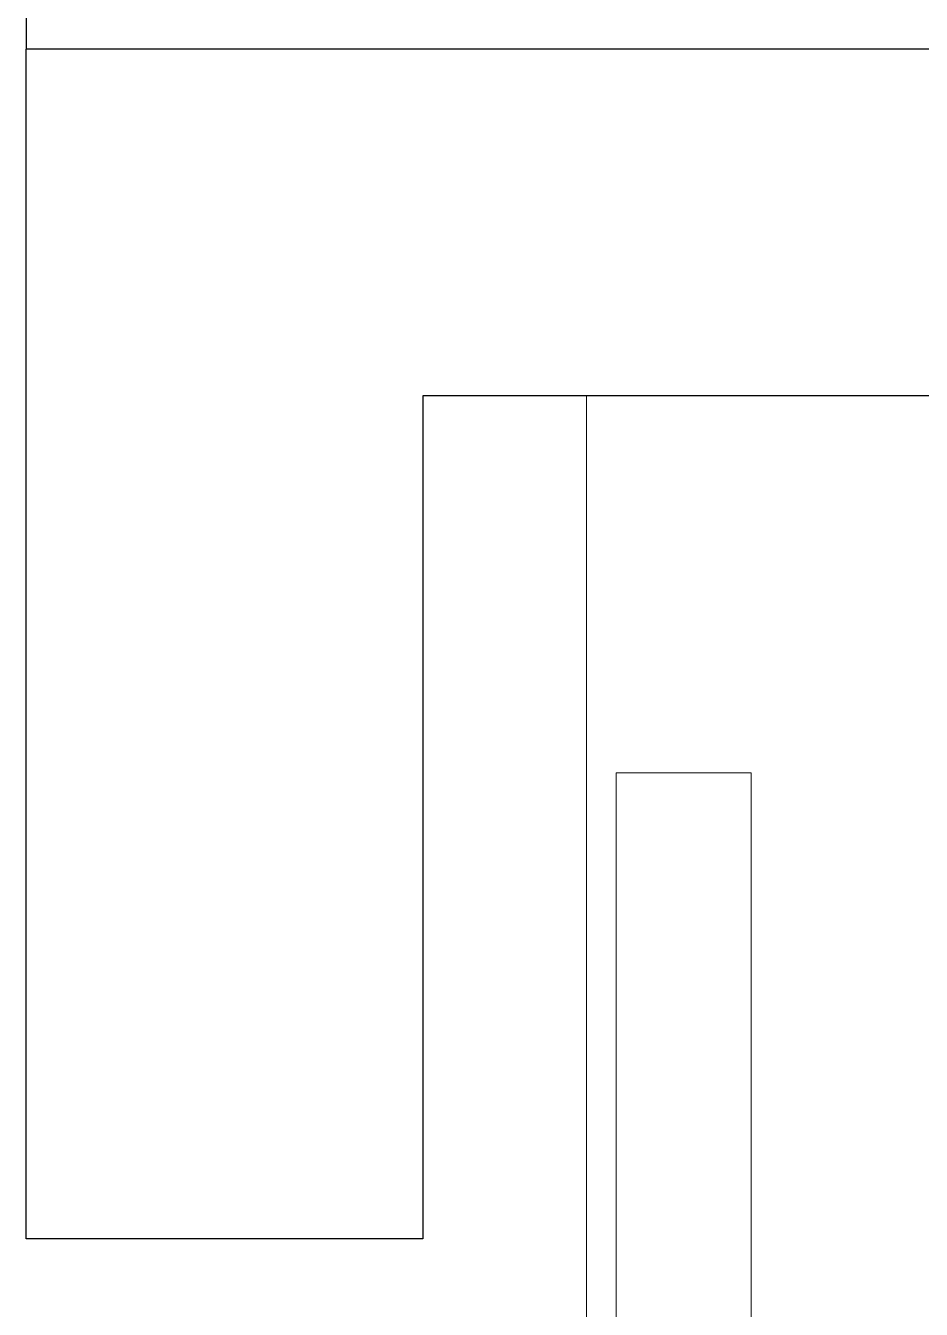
# Model space of a CAD drawing. Header units: millimetres. Extents: x -635893 to 717484, y -2208734 to -1504611.
# Drawn here: x 145248 to 146151, y -1608478 to -1607184 of the extents above; entities that cross this region are included whole.
import ezdxf

# ---------------------------------------------------------------- set-up
doc = ezdxf.new("R2010")
doc.units = ezdxf.units.MM
doc.layers.add('0_FIRE', color=1, linetype='Continuous')
doc.layers.add('A-_WALLSTRU_E-', color=7, linetype='Continuous')
doc.layers.add('A-_LIFT----_E', color=7, linetype='Continuous', lineweight=9)
doc.layers.add('Block - Cargo Lift_dwg', color=7, linetype='Continuous', lineweight=9, true_color=0x767676)

# ---------------------------------------------------------------- blocks, each defined once
blk = doc.blocks.new('Block - Cargo Lift_dwg_8T LIFT PROBE-9685801-PH-1 PLAN STUDY - LEVEL 1 WWTP')
at = {"layer": 'A-_LIFT----_E', "color": 252, "lineweight": 18}
blk.add_line((4800, 5135), (0, 5135), dxfattribs=at)
at = {"layer": 'A-_LIFT----_E', "color": 252, "flags": 128}
blk.add_lwpolyline([(4420, 4969), (4420, 5105), (280, 5105), (280, 4969)], close=True, dxfattribs=at)
blk = doc.blocks.new('Block - Cargo Lift_dwg-9685799-PH-1 PLAN STUDY - LEVEL 1 WWTP')
at = {"layer": 'A-_WALLSTRU_E-', "color": 252, "flags": 128}
blk.add_lwpolyline([(13299.2, 6249), (13299.2, 6774), (12449.2, 6774), (12449.2, 7173.8), (13649.2, 7173.8), (13649.2, 1174), (8199.3, 1174)], dxfattribs=at)
at = {"color": 252}
blk.add_blockref('Block - Cargo Lift_dwg_8T LIFT PROBE-9685801-PH-1 PLAN STUDY - LEVEL 1 WWTP', (8499.2, 1474), dxfattribs=at)

msp = doc.modelspace()

# ---------------------------------------------------------------- linework, layer by layer
at = {"layer": '0_FIRE', "color": 252, "elevation": 0}
msp.add_lwpolyline([(145247.76, -1618157.561), (139547.615, -1618157.561), (139547.623, -1606157.406), (145247.76, -1606157.406), (145248.192, -1607207.013)], dxfattribs=at)

# ---------------------------------------------------------------- block references
at = {"layer": 'Block - Cargo Lift_dwg', "color": 252, "rotation": 90}
msp.add_blockref('Block - Cargo Lift_dwg-9685799-PH-1 PLAN STUDY - LEVEL 1 WWTP', (152422.028, -1620856.567, 0), dxfattribs=at)

doc.saveas('drawing.dxf')
